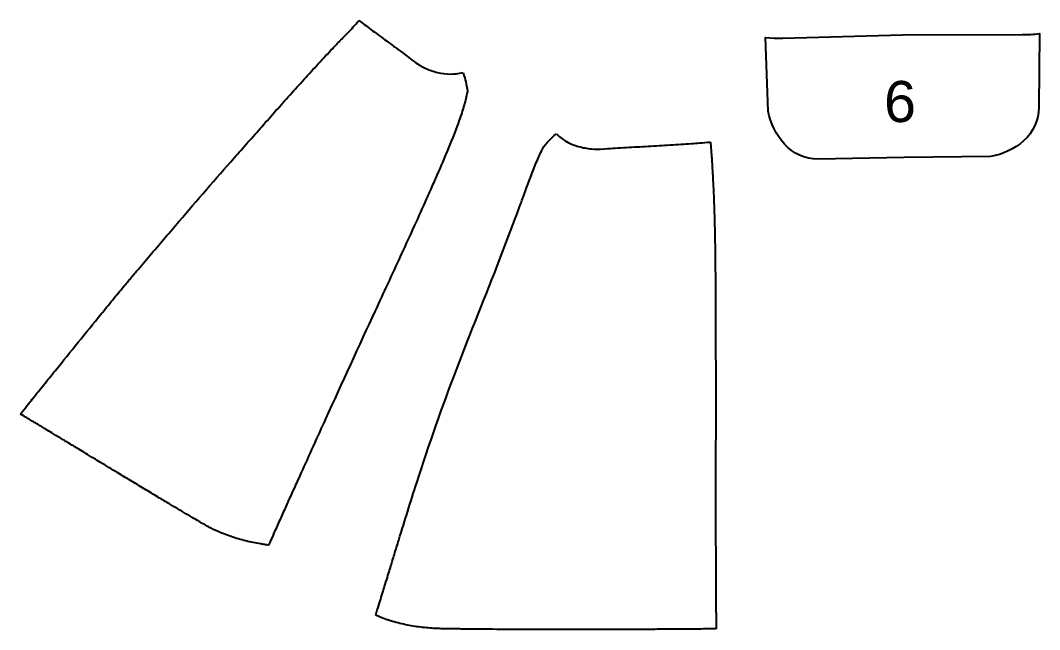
# Model space of a CAD drawing. Header units: inches. Extents: x 337 to 990, y 172 to 475.
# Drawn here: x 358 to 412.5, y 433.2 to 465.8 of the extents above; entities that cross this region are included whole.
import ezdxf

# ---------------------------------------------------------------- set-up
doc = ezdxf.new("R2010")
doc.units = ezdxf.units.IN
doc.header["$MEASUREMENT"] = 0
doc.layers.add('Layer1', color=1, linetype='Continuous')
doc.styles.get("Standard").update_dxf_attribs({"font": 'arial.ttf'})

msp = doc.modelspace()

# ---------------------------------------------------------------- linework, layer by layer
at = {"color": 7, "linetype": 'Continuous', "lineweight": 25}
for points in [[(375.48458, 465.12847), (375.77374, 465.42132), (375.84238, 465.49781), (376.10202, 465.81712)], [(381.68118, 463.02404), (381.82365, 462.58186), (381.84939, 462.46904), (381.91392, 462.00897)], [(385.99658, 459.06473), (386.27265, 459.39099), (386.34784, 459.46638), (386.67403, 459.74253)]]:
    msp.add_open_spline(points, degree=3, dxfattribs=at)
for points, knots in [([(376.10202, 465.81712), (376.2653, 465.69275), (376.35258, 465.62631), (376.58707, 465.44939), (376.72514, 465.34622), (377.06842, 465.09101), (377.36159, 464.87509), (377.69343, 464.63166), (377.86503, 464.50595), (378.00039, 464.40666), (378.04231, 464.3759), (378.24051, 464.23036), (378.22876, 464.23896), (378.5251, 464.0215), (378.58166, 463.97993), (378.81498, 463.80238), (378.90138, 463.73436), (379.06252, 463.6072)], [0, 0, 0, 0, 0.125, 0.125, 0.25, 0.25, 0.5, 0.5, 0.625, 0.625, 0.6875, 0.6875, 0.75, 0.75, 0.875, 0.875, 1, 1, 1, 1]), ([(363.55411, 451.61017), (363.71496, 451.80215), (363.80001, 451.90364), (364.03234, 452.18035), (364.15643, 452.3279), (364.5238, 452.76405), (364.763, 453.04715), (365.49291, 453.90822), (365.98357, 454.48324), (367.44099, 456.18036), (368.44988, 457.33986), (369.91496, 459.00765), (370.40208, 459.55976), (371.43389, 460.72412), (371.89397, 461.24142), (372.94043, 462.409), (373.40082, 462.91946), (374.1969, 463.78257), (374.44351, 464.0467), (374.83, 464.45399), (374.96176, 464.59193), (375.21983, 464.85879), (375.3091, 464.94977), (375.48458, 465.12847)], [0, 0, 0, 0, 0.03125, 0.03125, 0.0625, 0.0625, 0.125, 0.125, 0.25, 0.25, 0.5, 0.5, 0.625, 0.625, 0.75, 0.75, 0.875, 0.875, 0.9375, 0.9375, 0.96875, 0.96875, 1, 1, 1, 1]), ([(379.06252, 463.6072), (379.31604, 463.43256), (379.44907, 463.34726), (379.86138, 463.15743), (380.0893, 463.08098), (380.53045, 462.9805), (380.76019, 462.94915), (381.23154, 462.93807), (381.37913, 462.96186), (381.68118, 463.02404)], [0, 0, 0, 0, 0.25, 0.25, 0.5, 0.5, 0.75, 0.75, 1, 1, 1, 1]), ([(381.91392, 462.00897), (381.87801, 461.83543), (381.86119, 461.75344), (381.79793, 461.48532), (381.76252, 461.35654), (381.65354, 460.99061), (381.56359, 460.71907), (381.30606, 459.9933), (381.09556, 459.46424), (380.70574, 458.51813), (380.46891, 457.96462), (380.18108, 457.30373), (380.07938, 457.07207), (379.86449, 456.58605), (379.73318, 456.29122), (379.22901, 455.16495), (378.73475, 454.081), (377.89055, 452.24592), (377.40732, 451.20513), (376.10942, 448.39772), (375.18325, 446.37698), (373.88371, 443.52056), (373.42722, 442.51375), (372.89274, 441.33291), (372.78629, 441.09765), (372.55582, 440.58803), (372.48014, 440.42064), (372.20531, 439.81233), (372.13106, 439.64809), (371.8986, 439.13179), (371.83341, 438.98597), (371.68911, 438.66241), (371.58709, 438.43366), (371.44553, 438.11605), (371.26442, 437.70961)], [0, 0, 0, 0, 0.015625, 0.015625, 0.03125, 0.03125, 0.0625, 0.0625, 0.125, 0.125, 0.1875, 0.1875, 0.21875, 0.21875, 0.25, 0.25, 0.375, 0.375, 0.5, 0.5, 0.75, 0.75, 0.875, 0.875, 0.90625, 0.90625, 0.9375, 0.9375, 0.96875, 0.96875, 1, 1, 1, 1.0220943, 1.0220943, 1.0220943, 1.0220943]), ([(386.67403, 459.74253), (386.90097, 459.53172), (387.02419, 459.43015), (387.42303, 459.21249), (387.65001, 459.12357), (388.08421, 458.99876), (388.31372, 458.95503), (388.78441, 458.90986), (388.93421, 458.91499), (389.24272, 458.93234)], [0, 0, 0, 0, 0.25, 0.25, 0.5, 0.5, 0.75, 0.75, 1, 1, 1, 1]), ([(377.00201, 433.95694), (377.12543, 434.35603), (377.22438, 434.67612), (377.29886, 434.9172), (377.40415, 435.25798), (377.46054, 435.44087), (377.60993, 435.92735), (377.71166, 436.25969), (377.79956, 436.54732), (377.82352, 436.62576), (377.95143, 437.04464), (377.96204, 437.07943), (378.08994, 437.49804), (378.15555, 437.71254), (378.57571, 439.08149), (378.86555, 440.01287), (379.86958, 443.12205), (380.56744, 445.11546), (382.08285, 449.09811), (382.87652, 451.03979), (383.86649, 453.59498), (384.05455, 454.08653), (384.33546, 454.83136), (384.43475, 455.09668), (384.61179, 455.57259), (384.7266, 455.88323), (384.87705, 456.29129), (384.97939, 456.56964), (385.17965, 457.11076), (385.26197, 457.33195), (385.46069, 457.85126), (385.55108, 458.08276), (385.7651, 458.59173), (385.83812, 458.74509), (385.99658, 459.06473)], [-0.02210685, -0.02210685, -0.02210685, -0.02210685, 0, 0, 0, 0.03125, 0.03125, 0.0625, 0.0625, 0.078125, 0.078125, 0.09375, 0.09375, 0.125, 0.125, 0.25, 0.25, 0.5, 0.5, 0.75, 0.75, 0.8125, 0.8125, 0.84375, 0.84375, 0.875, 0.875, 0.90625, 0.90625, 0.9375, 0.9375, 0.96875, 0.96875, 1, 1, 1, 1]), ([(389.24272, 458.93234), (389.50259, 458.95516), (389.6484, 458.96732), (390.00712, 458.99071), (390.20778, 459.00139), (390.82559, 459.03529), (391.17082, 459.05292), (392.00091, 459.09772), (392.35844, 459.11774), (392.95743, 459.15482), (393.14539, 459.16692), (393.54148, 459.19426), (393.66867, 459.20381), (393.92878, 459.22343), (394.15801, 459.24072), (394.49047, 459.26582), (394.92594, 459.29873)], [0, 0, 0, 0, 0.125, 0.125, 0.25, 0.25, 0.5, 0.5, 0.75, 0.75, 0.875, 0.875, 1, 1, 1, 1.11015804, 1.11015804, 1.11015804, 1.11015804]), ([(357.98149, 444.73429), (358.24262, 445.06004), (358.45306, 445.32256), (358.61278, 445.52178), (358.88526, 445.86167), (359.01009, 446.01735), (359.44207, 446.55537), (359.6239, 446.78153), (360.27301, 447.58763), (360.65027, 448.05487), (361.49374, 449.09566), (361.88977, 449.5825), (362.51916, 450.35236), (362.71009, 450.58535), (363.15131, 451.12226), (363.27669, 451.27429), (363.55411, 451.61017)], [-0.07326826, -0.07326826, -0.07326826, -0.07326826, 0, 0, 0, 0.125, 0.125, 0.25, 0.25, 0.5, 0.5, 0.75, 0.75, 0.875, 0.875, 1, 1, 1, 1])]:
    msp.add_open_spline(points, degree=3, knots=knots, dxfattribs=at)
at = {"color": 7, "linetype": 'Continuous'}
for points, knots in [([(394.92594, 459.29873), (394.9354, 459.17512), (394.94289, 459.07668), (394.96255, 458.8137), (394.97183, 458.68232), (394.9892, 458.42496), (394.99371, 458.35766), (394.99885, 458.28057)], [0.000740639, 0.000740639, 0.000740639, 0.000740639, 0.276176476, 0.276176476, 0.828529428, 0.828529428, 1, 1, 1, 1]), ([(394.99907, 458.27719), (395.0174, 457.98764), (395.02805, 457.81474), (395.04778, 457.46084), (395.05678, 457.28897), (395.0717, 456.9858), (395.07793, 456.85268), (395.08942, 456.59247), (395.09491, 456.4603), (395.11057, 456.06091), (395.11992, 455.79083), (395.13506, 455.29325), (395.14108, 455.06656), (395.15194, 454.60107), (395.15671, 454.36538), (395.16933, 453.65691), (395.17549, 453.18273), (395.18174, 452.57379), (395.18315, 452.42272), (395.18591, 452.09933), (395.18729, 451.9165), (395.18987, 451.539), (395.19104, 451.34693), (395.19276, 451.0388), (395.19338, 450.919), (395.19441, 450.70505), (395.19484, 450.60831), (395.19571, 450.4004), (395.19613, 450.29263), (395.19734, 449.96454), (395.19807, 449.73943), (395.19928, 449.32101), (395.19973, 449.13543), (395.20058, 448.7405), (395.20095, 448.53601), (395.20193, 447.91233), (395.2024, 447.48296), (395.20285, 446.87275), (395.20296, 446.67986), (395.20311, 446.31784), (395.20314, 446.15309), (395.20317, 445.79366), (395.20316, 445.60453), (395.20311, 445.19213), (395.20305, 444.96909), (395.20294, 444.68761), (395.20291, 444.61109), (395.20283, 444.44775), (395.20279, 444.36346), (395.2027, 444.18361), (395.20265, 444.08868), (395.20249, 443.83118), (395.20239, 443.67215), (395.20219, 443.38383), (395.20215, 443.32556), (395.20208, 443.22795), (395.20206, 443.20309), (395.20201, 443.12688), (395.20197, 443.08193), (395.20186, 442.9307), (395.20177, 442.80806), (395.20158, 442.56133), (395.20149, 442.43664), (395.20133, 442.23091), (395.20127, 442.14413), (395.20116, 442.00332), (395.20113, 441.95389), (395.20106, 441.86234), (395.20103, 441.8177), (395.20094, 441.68621), (395.20088, 441.60019), (395.20078, 441.44705), (395.20073, 441.37282), (395.20059, 441.1548), (395.20051, 441.01569), (395.20037, 440.72411), (395.20031, 440.57165), (395.20021, 440.23132), (395.20017, 440.03931), (395.20014, 439.67558), (395.20015, 439.49801), (395.20029, 438.97204), (395.20052, 438.6304), (395.20127, 438.05056), (395.20167, 437.81649), (395.20269, 437.34332), (395.20331, 437.09991), (395.20505, 436.53005), (395.2063, 436.208), (395.20874, 435.70997), (395.20963, 435.54184), (395.21139, 435.24391), (395.21223, 435.11202), (395.21504, 434.69927), (395.21636, 434.54068), (395.22155, 433.93107), (395.22423, 433.61791), (395.2276, 433.22661), (395.2276, 433.22659), (395.2276, 433.22657), (395.2276, 433.22655)], [0, 0, 0, 0, 0.02713752, 0.02713752, 0.04771949, 0.04771949, 0.06411252, 0.06411252, 0.08050554, 0.08050554, 0.11329159, 0.11329159, 0.14210103, 0.14210103, 0.17091046, 0.17091046, 0.22852933, 0.22852933, 0.24788806, 0.24788806, 0.27076864, 0.27076864, 0.29364923, 0.29364923, 0.30879283, 0.30879283, 0.32207213, 0.32207213, 0.33535143, 0.33535143, 0.36191003, 0.36191003, 0.38735832, 0.38735832, 0.41280661, 0.41280661, 0.46370318, 0.46370318, 0.48785611, 0.48785611, 0.51064552, 0.51064552, 0.53343493, 0.53343493, 0.56047244, 0.56047244, 0.57043512, 0.57043512, 0.58039779, 0.58039779, 0.59210551, 0.59210551, 0.61552096, 0.61552096, 0.62155547, 0.62155547, 0.628487, 0.628487, 0.63541852, 0.63541852, 0.64928158, 0.64928158, 0.66107789, 0.66107789, 0.67091656, 0.67091656, 0.67839028, 0.67839028, 0.685864, 0.685864, 0.69495874, 0.69495874, 0.70405348, 0.70405348, 0.72224295, 0.72224295, 0.74217974, 0.74217974, 0.76447514, 0.76447514, 0.78677054, 0.78677054, 0.83136134, 0.83136134, 0.86086046, 0.86086046, 0.88903491, 0.88903491, 0.93101499, 0.93101499, 0.95222799, 0.95222799, 0.96876224, 0.96876224, 1.00183073, 1.00183073, 1.02257436, 1.02257436, 1.02257436, 1.02257535, 1.02257535, 1.02257535, 1.02257535]), ([(367.71315, 438.87856), (367.52238, 438.99114), (367.40136, 439.06257), (367.1417, 439.21622), (366.98658, 439.30819), (366.6941, 439.48192), (366.54826, 439.5687), (366.25568, 439.74303), (366.11042, 439.82971), (365.76516, 440.03605), (365.56487, 440.15597), (365.10617, 440.43108), (364.8558, 440.58154), (364.36474, 440.8771), (364.12197, 441.02348), (363.65329, 441.30644), (363.4279, 441.44267), (363.03836, 441.67832), (362.8726, 441.77866), (362.56746, 441.96341), (362.425, 442.0497), (362.15729, 442.21192), (362.03308, 442.2872), (361.76456, 442.44996), (361.61319, 442.54172), (361.34245, 442.70584), (361.2188, 442.78079), (361.0708, 442.8705), (361.02689, 442.89711), (360.92729, 442.95746), (360.87373, 442.98992), (360.71111, 443.08845), (360.60011, 443.15571), (360.44892, 443.24727), (360.38695, 443.2848), (360.25193, 443.36653), (360.18126, 443.4093), (359.96395, 443.54078), (359.812, 443.63267), (359.5513, 443.79021), (359.44088, 443.8569), (359.26239, 443.96461), (359.18766, 444.00968), (359.02979, 444.10482), (358.94885, 444.15357), (358.78247, 444.2537), (358.69561, 444.30592), (358.53995, 444.39943), (358.46854, 444.44229), (358.30637, 444.53956), (358.21508, 444.59428), (358.09867, 444.66406), (358.06209, 444.68598), (358.02303, 444.70939), (357.98149, 444.73429)], [0, 0, 0, 0, 0.04443432, 0.04443432, 0.08999594, 0.08999594, 0.13555756, 0.13555756, 0.18111918, 0.18111918, 0.24362283, 0.24362283, 0.32140375, 0.32140375, 0.39918466, 0.39918466, 0.46976851, 0.46976851, 0.51766324, 0.51766324, 0.56555796, 0.56555796, 0.60555466, 0.60555466, 0.64540407, 0.64540407, 0.68525348, 0.68525348, 0.70096761, 0.70096761, 0.71668173, 0.71668173, 0.74810998, 0.74810998, 0.77028074, 0.77028074, 0.79245151, 0.79245151, 0.83679303, 0.83679303, 0.87058143, 0.87058143, 0.89525086, 0.89525086, 0.91992028, 0.91992028, 0.94634282, 0.94634282, 0.97276536, 0.97276536, 1, 1, 1, 1.00855833, 1.00855833, 1.00855833, 1.00855833]), ([(371.26442, 437.70961), (371.25147, 437.71139), (371.23858, 437.71317), (371.16763, 437.72308), (371.10915, 437.73156), (370.98033, 437.75131), (370.91429, 437.76197), (370.71449, 437.79586), (370.58119, 437.82061), (370.31556, 437.87502), (370.18221, 437.90483), (369.78331, 438.00238), (369.5212, 438.07783), (368.99623, 438.25759), (368.73423, 438.36123), (368.39671, 438.51552), (368.31742, 438.55334), (368.19276, 438.61569), (368.14723, 438.63917), (368.06402, 438.6829), (368.02417, 438.70432), (367.90658, 438.76875), (367.82965, 438.81235), (367.72828, 438.8698)], [0.074725048, 0.074725048, 0.074725048, 0.074725048, 0.085939989, 0.085939989, 0.136415248, 0.136415248, 0.186890507, 0.186890507, 0.287841024, 0.287841024, 0.388791542, 0.388791542, 0.590692577, 0.590692577, 0.792593612, 0.792593612, 0.855001827, 0.855001827, 0.891766928, 0.891766928, 0.928532029, 0.928532029, 1, 1, 1, 1]), ([(380.84166, 433.22951), (380.70164, 433.23235), (380.60306, 433.2344), (380.44505, 433.23927), (380.38617, 433.24138), (380.25632, 433.24708), (380.18969, 433.25053), (379.98792, 433.26256), (379.85311, 433.27268), (379.58398, 433.29781), (379.44858, 433.31286), (379.04264, 433.36606), (378.77466, 433.41211), (378.23482, 433.53224), (377.96362, 433.6059), (377.61147, 433.72111), (377.52773, 433.75001), (377.39498, 433.79857), (377.34611, 433.81712), (377.25652, 433.85194), (377.21357, 433.8691), (377.1168, 433.90864), (377.0632, 433.93109), (377.00201, 433.95694)], [0, 0, 0, 0, 0.085995266, 0.085995266, 0.136428694, 0.136428694, 0.186862123, 0.186862123, 0.287728979, 0.287728979, 0.388595836, 0.388595836, 0.59032955, 0.59032955, 0.792063263, 0.792063263, 0.855283284, 0.855283284, 0.893116942, 0.893116942, 0.930950601, 0.930950601, 0.977718016, 0.977718016, 0.977718016, 0.977718016]), ([(395.2276, 433.22655), (394.81004, 433.22296), (394.47672, 433.22011), (394.22764, 433.218), (394.2276, 433.218), (394.22757, 433.218), (394.22754, 433.218), (393.97192, 433.21583), (393.80504, 433.21445), (393.56168, 433.21255), (393.48843, 433.21199), (393.24536, 433.21017), (393.08111, 433.20898), (392.75627, 433.2067), (392.5923, 433.20559), (392.26642, 433.20345), (392.10526, 433.20243), (391.62205, 433.1995), (391.30029, 433.19771), (390.69027, 433.19466), (390.41563, 433.1934), (389.87815, 433.19122), (389.61282, 433.19027), (388.81932, 433.1879), (388.29366, 433.18695), (387.44807, 433.1865), (387.1422, 433.18655), (386.54166, 433.18713), (386.24397, 433.18765), (385.35315, 433.18999), (384.76151, 433.19257), (383.55764, 433.20006), (382.9619, 433.20488), (382.19895, 433.21272), (382.03248, 433.21454), (381.76838, 433.21758), (381.66882, 433.21877), (381.48971, 433.22095), (381.40742, 433.22198), (381.18759, 433.22482), (381.04426, 433.22674), (380.84842, 433.2294)], [-0.04194712, -0.04194712, -0.04194712, -0.04194712, -0.00000536, -0.00000536, -0.00000536, 0, 0, 0, 0.04304596, 0.04304596, 0.06132718, 0.06132718, 0.0978896, 0.0978896, 0.13445202, 0.13445202, 0.17101444, 0.17101444, 0.24413928, 0.24413928, 0.3042449, 0.3042449, 0.36435051, 0.36435051, 0.48456174, 0.48456174, 0.55157818, 0.55157818, 0.61859463, 0.61859463, 0.75262752, 0.75262752, 0.8866604, 0.8866604, 0.9241976, 0.9241976, 0.94560801, 0.94560801, 0.96701842, 0.96701842, 1, 1, 1, 1])]:
    msp.add_open_spline(points, degree=3, knots=knots, dxfattribs=at)
at = {"layer": 'Layer1'}
msp.add_lwpolyline([(398.80155, 464.87272), (405.20591, 465.04312), (411.61247, 465.05459, 0.0296146), (412.54413, 465.11149), (412.50464, 461.1608, -0.21172376), (411.68965, 459.37094, -0.1417482), (409.91114, 458.52362), (405.2964, 458.46767), (400.68208, 458.39057, -0.22018099), (398.87986, 459.18835, -0.13358531), (398.01517, 460.95573), (397.87003, 464.90713), (398.33514, 464.87152), (398.80155, 464.87272)], format="xyb", dxfattribs=at)

# ---------------------------------------------------------------- texts
msp.add_text('9', height=2.19823, rotation=180, dxfattribs=at).set_placement((405.93433, 462.57114))

doc.saveas('drawing.dxf')
